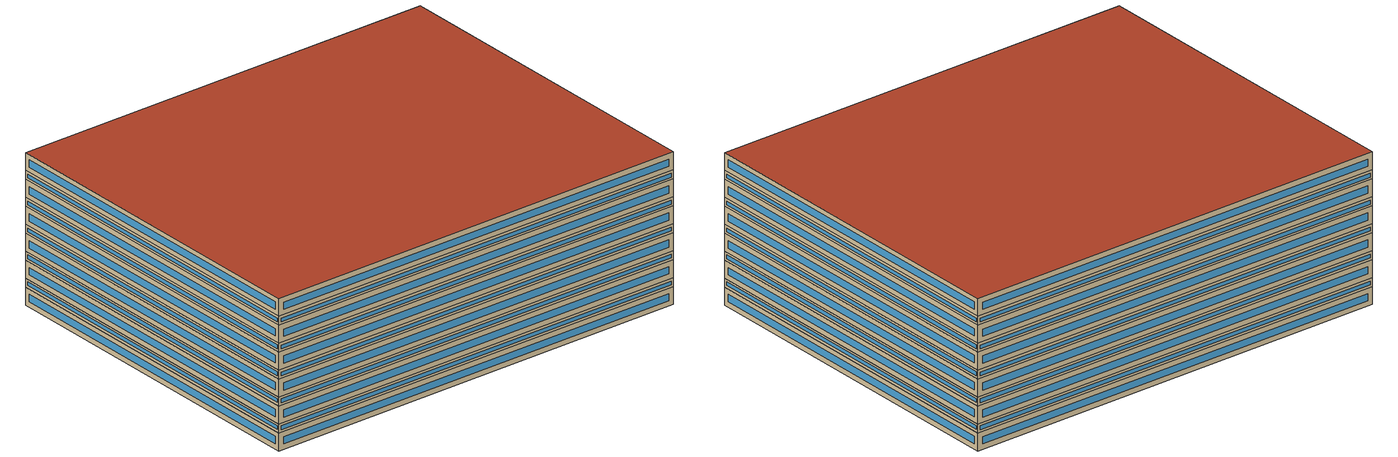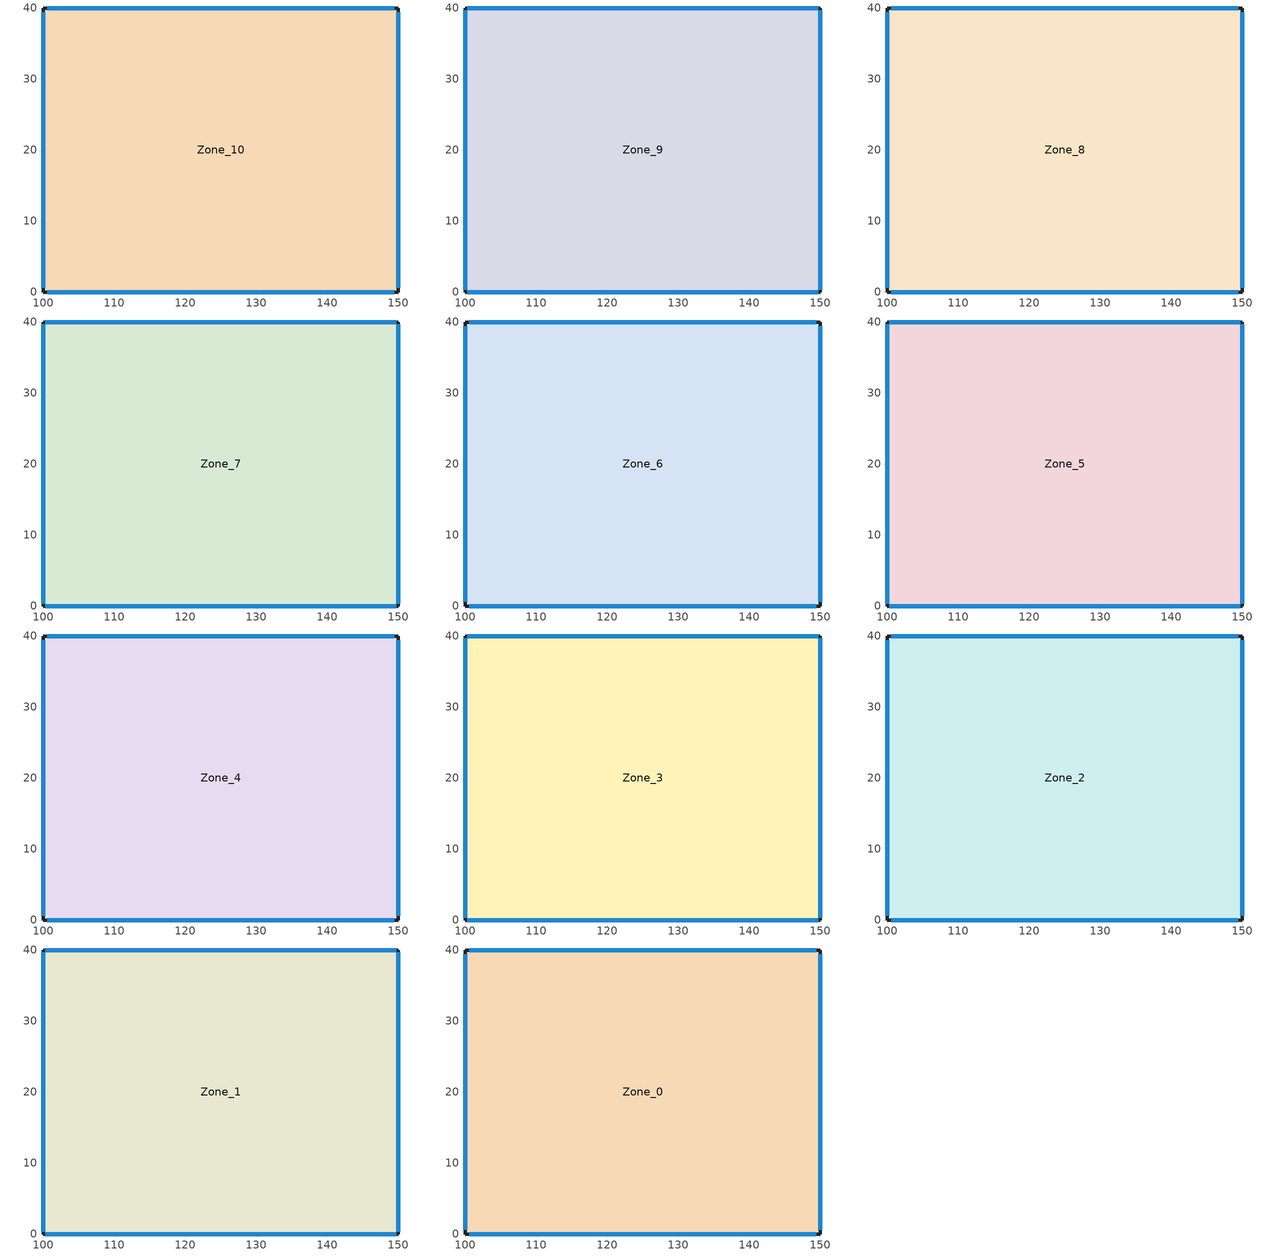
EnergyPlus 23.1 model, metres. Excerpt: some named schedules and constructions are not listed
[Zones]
Zone_10
 floor outside (90.1-2019 Nonresidential CZ 0 Exterior Floor (Mass)): 150,0 100,0 100,40 150,40 z0.5
 wall outside (90.1-2019 Nonresidential CZ 0 Exterior Wall (Mass)): 150,0 150,40 100,40 100,0 150,0 z0.5:2.5
 window (90.1-2019 Nonresidential CZ 0 Glazing (Operable)): 150,0.59 150,39.41 / 149.41,40 100.59,40 / 100,39.41 100,0.59 / 100.59,0 149.41,0 z1.09:1.91
Zone_9
 floor to Zone_10 (Interior Slab (Mass)_FLIPPED): 150,0 100,0 100,40 150,40 z2.5
 wall outside (90.1-2019 Nonresidential CZ 0 Exterior Wall (Mass)): 150,0 150,40 100,40 100,0 150,0 z2.5:3.5
 window (90.1-2019 Nonresidential CZ 0 Glazing (Operable)): 150,0.3 150,39.7 / 149.7,40 100.3,40 / 100,39.7 100,0.3 / 100.3,0 149.7,0 z2.8:3.2
Zone_8
 floor to Zone_9 (Interior Slab (Mass)_FLIPPED): 150,0 100,0 100,40 150,40 z3.5
 wall outside (90.1-2019 Nonresidential CZ 0 Exterior Wall (Mass)): 150,0 150,40 100,40 100,0 150,0 z3.5:5.5
 window (90.1-2019 Nonresidential CZ 0 Glazing (Operable)): 150,0.59 150,39.41 / 149.41,40 100.59,40 / 100,39.41 100,0.59 / 100.59,0 149.41,0 z4.09:4.91
Zone_7
 floor to Zone_8 (Interior Slab (Mass)_FLIPPED): 150,0 100,0 100,40 150,40 z5.5
 wall outside (90.1-2019 Nonresidential CZ 0 Exterior Wall (Mass)): 150,0 150,40 100,40 100,0 150,0 z5.5:6.5
 window (90.1-2019 Nonresidential CZ 0 Glazing (Operable)): 150,0.3 150,39.7 / 149.7,40 100.3,40 / 100,39.7 100,0.3 / 100.3,0 149.7,0 z5.8:6.2
Zone_6
 floor to Zone_7 (Interior Slab (Mass)_FLIPPED): 150,0 100,0 100,40 150,40 z6.5
 wall outside (90.1-2019 Nonresidential CZ 0 Exterior Wall (Mass)): 150,0 150,40 100,40 100,0 150,0 z6.5:8.5
 window (90.1-2019 Nonresidential CZ 0 Glazing (Operable)): 150,0.59 150,39.41 / 149.41,40 100.59,40 / 100,39.41 100,0.59 / 100.59,0 149.41,0 z7.09:7.91
Zone_5
 floor to Zone_6 (Interior Slab (Mass)_FLIPPED): 150,0 100,0 100,40 150,40 z8.5
 wall outside (90.1-2019 Nonresidential CZ 0 Exterior Wall (Mass)): 150,0 150,40 100,40 100,0 150,0 z8.5:9.5
 window (90.1-2019 Nonresidential CZ 0 Glazing (Operable)): 150,0.3 150,39.7 / 149.7,40 100.3,40 / 100,39.7 100,0.3 / 100.3,0 149.7,0 z8.8:9.2
Zone_4
 floor to Zone_5 (Interior Slab (Mass)_FLIPPED): 150,0 100,0 100,40 150,40 z9.5
 wall outside (90.1-2019 Nonresidential CZ 0 Exterior Wall (Mass)): 150,0 150,40 100,40 100,0 150,0 z9.5:11.5
 window (90.1-2019 Nonresidential CZ 0 Glazing (Operable)): 150,0.59 150,39.41 / 149.41,40 100.59,40 / 100,39.41 100,0.59 / 100.59,0 149.41,0 z10.09:10.91
Zone_3
 floor to Zone_4 (Interior Slab (Mass)_FLIPPED): 150,0 100,0 100,40 150,40 z11.5
 wall outside (90.1-2019 Nonresidential CZ 0 Exterior Wall (Mass)): 150,0 150,40 100,40 100,0 150,0 z11.5:12.5
 window (90.1-2019 Nonresidential CZ 0 Glazing (Operable)): 150,0.3 150,39.7 / 149.7,40 100.3,40 / 100,39.7 100,0.3 / 100.3,0 149.7,0 z11.8:12.2
Zone_2
 floor to Zone_3 (Interior Slab (Mass)_FLIPPED): 150,0 100,0 100,40 150,40 z12.5
 wall outside (90.1-2019 Nonresidential CZ 0 Exterior Wall (Mass)): 150,0 150,40 100,40 100,0 150,0 z12.5:14.5
 window (90.1-2019 Nonresidential CZ 0 Glazing (Operable)): 150,0.59 150,39.41 / 149.41,40 100.59,40 / 100,39.41 100,0.59 / 100.59,0 149.41,0 z13.09:13.91
Zone_1
 floor to Zone_2 (Interior Slab (Mass)_FLIPPED): 150,0 100,0 100,40 150,40 z14.5
 wall outside (90.1-2019 Nonresidential CZ 0 Exterior Wall (Mass)): 150,0 150,40 100,40 100,0 150,0 z14.5:15.5
 window (90.1-2019 Nonresidential CZ 0 Glazing (Operable)): 150,0.3 150,39.7 / 149.7,40 100.3,40 / 100,39.7 100,0.3 / 100.3,0 149.7,0 z14.8:15.2
Zone_0
 floor to Zone_1 (Interior Slab (Mass)_FLIPPED): 150,0 100,0 100,40 150,40 z15.5
 wall outside (90.1-2019 Nonresidential CZ 0 Exterior Wall (Mass)): 150,0 150,40 100,40 100,0 150,0 z15.5:17.5
 window (90.1-2019 Nonresidential CZ 0 Glazing (Operable)): 150,0.59 150,39.41 / 149.41,40 100.59,40 / 100,39.41 100,0.59 / 100.59,0 149.41,0 z16.09:16.91
 roof outside (90.1-2019 Nonresidential CZ 0 Exterior Roof (Mass)): 150,0 150,40 100,40 100,0 z17.5
[Schedule:Day:Hourly]
59482c30-193f-4170-9cd4-c04cce58f25a: Fraction, 1, 0, 0, 0, 0, 0, 0, 0, 0, 0, 0, 1, 0, 0, 0, 0, 0, 0, 1, 1, 1, 1, 1, 1
dff8ce78-3911-4fba-817b-a22ae2c3f98f: Fraction, 1, 0, 1, 0, 1, 1, 1, 0, 1, 1, 0, 0, 0, 0, 0, 0, 0, 0, 0, 1, 0, 0, 1, 1
f5549e9f-609d-44f8-a2a9-94b6d35d4bca: Fraction, 1, 1, 1, 1, 1, 1, 1, 1, 1, 1, 0, 0, 0, 0, 0, 0, 0, 0, 0, 0, 1, 1, 1, 1
4c31b20d-aebd-454c-a06c-ca2151f39a32: Fraction, 1, 1, 1, 1, 1, 1, 1, 1, 1, 1, 0, 1, 1, 0, 0, 0, 0, 0, 0, 1, 1, 1, 1, 1
d2448db6-488a-4a78-88ed-6c50265b5727: Fraction, 1, 1, 1, 0, 0, 1, 1, 1, 1, 0, 0, 0, 0, 1, 1, 1, 1, 1, 1, 1, 1, 1, 0, 1
fddbf843-3269-4088-a56a-ea9a8b57fce7: Fraction, 1, 0, 0, 0, 0, 1, 0, 0, 1, 1, 1, 1, 0, 0, 0, 0, 0, 0, 0, 1, 1, 1, 1, 1
a091f151-3cc8-4179-bd07-ea14b89d2584: Fraction, 1, 0, 1, 1, 0, 1, 0, 1, 1, 0, 0, 0, 0, 0, 0, 0, 0, 0, 0, 0, 1, 1, 1, 1
a37b6e2a-0b01-4be9-abde-c9a7e50fff57: Fraction, 1, 1, 1, 1, 1, 1, 1, 0, 1, 0, 1, 1, 0, 0, 0, 1, 1, 0, 1, 1, 1, 1, 1, 1
64af5c70-5bf6-4414-868a-aae0d8de75f1: Fraction, 1, 1, 1, 0, 0, 0, 0, 1, 1, 1, 1, 0, 0, 0, 0, 0, 0, 1, 1, 1, 1, 1, 1, 1
d2753aed-8bd0-44d8-b8ba-95bffa349c98: Fraction, 1, 0, 1, 1, 1, 1, 1, 1, 1, 0, 0, 0, 0, 0, 0, 0, 0, 0, 0, 1, 0, 1, 1, 1
e2d6ea25-2069-40e1-ac35-d38591f07445: Fraction, 1, 1, 1, 1, 1, 1, 1, 1, 1, 1, 1, 0, 0, 0, 0, 0, 0, 1, 0, 0, 0, 0, 0, 1
ecf8494b-724b-47e2-93fa-eef81896fb22: Fraction, 1, 0, 0, 1, 0, 1, 1, 0, 1, 1, 1, 0, 0, 0, 1, 1, 0, 1, 1, 0, 0, 0, 0, 1
675fdf3b-1948-4db6-8461-dd9e7f851686: Fraction, 0, 0, 0, 0, 0, 0, 0, 0, 1, 1, 1, 0, 0, 0, 0, 0, 0, 0, 1, 1, 1, 1, 0, 0
bfd27253-1e88-4db9-a547-6b67a0326282: Fraction, 1, 0, 1, 1, 0, 0, 0, 0, 1, 1, 0, 0, 0, 1, 1, 1, 1, 0, 1, 0, 0, 1, 0, 0
b93c05da-d4b0-4c7a-b758-abe094ef43ff: Fraction, 0, 0, 0, 0, 1, 1, 1, 1, 1, 1, 1, 0, 0, 1, 0, 0, 0, 0, 0, 1, 1, 1, 1, 1
f001b130-6864-4a26-a186-3d0550707097: Fraction, 1, 1, 1, 1, 0, 0, 0, 0, 0, 1, 0, 0, 0, 1, 0, 0, 0, 1, 1, 1, 1, 1, 1, 1
260bea38-ade5-45ec-9420-220252a88d2f: Fraction, 1, 0, 0, 0, 0, 0, 0, 0, 1, 1, 1, 0, 0, 0, 0, 0, 1, 1, 1, 1, 1, 1, 1, 1
67cfce1b-67b5-408d-83be-aefd08ee203e: Fraction, 1, 1, 1, 1, 1, 1, 1, 1, 1, 1, 1, 0, 0, 1, 0, 0, 0, 0, 1, 1, 1, 1, 1, 1
616ad2bf-a039-41cd-b244-2cab9aa1ef49: Fraction, 1, 1, 1, 1, 1, 1, 1, 1, 1, 0, 1, 0, 0, 0, 0, 0, 0, 0, 1, 1, 1, 1, 1, 1
6fb2b325-2aa9-4cae-8f23-e3aefd9e032a: Fraction, 1, 1, 1, 1, 1, 1, 1, 1, 1, 1, 0, 0, 0, 1, 0, 0, 0, 0, 1, 1, 1, 1, 1, 1
f981b8bb-7628-4128-9e6d-447b9c2dce20: Fraction, 1, 1, 1, 1, 1, 1, 0, 0, 0, 1, 0, 1, 1, 1, 1, 1, 1, 1, 1, 0, 1, 1, 1, 1
7f40aeb7-40bd-43a4-87c5-829052f96f2a: Fraction, 0, 1, 1, 1, 0, 1, 1, 1, 1, 1, 0, 0, 1, 0, 0, 0, 0, 1, 1, 1, 1, 1, 1, 1
fc1c15fd-3dac-4f9e-ac78-36abc2bbc8bd: Fraction, 1, 1, 1, 1, 1, 1, 1, 1, 1, 0, 0, 0, 1, 1, 0, 0, 0, 0, 1, 1, 1, 1, 1, 1
2e93ee6d-e37c-44d7-8bca-475cb316ff39: Fraction, 1, 1, 1, 1, 1, 1, 1, 1, 1, 0, 0, 0, 1, 1, 0, 0, 0, 1, 1, 1, 1, 1, 1, 1
990738c9-1a13-4dbd-9950-d3bd443f5e2b: Fraction, 1, 1, 1, 1, 0, 1, 1, 1, 1, 1, 0, 0, 0, 0, 0, 0, 0, 0, 1, 1, 1, 1, 0, 1
8eabed46-931b-45d4-8ea9-f741d7afc4ee: Fraction, 1, 0, 0, 0, 0, 0, 0, 1, 1, 1, 0, 0, 0, 1, 1, 1, 1, 1, 0, 0, 0, 0, 0, 0
0f4a1411-a0a9-40aa-88fc-0aff350cfef5: Fraction, 0, 0, 0, 0, 0, 0, 1, 1, 1, 1, 0, 0, 0, 1, 0, 0, 0, 0, 1, 1, 1, 1, 1, 1
7254c260-7541-4c19-9257-f388feefce90: Fraction, 1, 0, 0, 0, 0, 0, 0, 0, 1, 1, 1, 1, 1, 1, 0, 0, 1, 1, 1, 1, 1, 1, 1, 1
975aa7ff-02eb-483d-be76-ad0f34c29852: Fraction, 0, 1, 0, 0, 0, 0, 0, 0, 1, 1, 0, 0, 0, 0, 0, 0, 0, 0, 0, 0, 0, 0, 0, 0
97f5443f-9b6a-4775-b046-c8568bd01e0e: Fraction, 0, 0, 0, 0, 0, 0, 0, 0, 0, 0, 1, 1, 0, 1, 1, 1, 1, 1, 1, 1, 1, 1, 1, 0
a2dfd73e-951b-468a-ac48-e4751dea54f7: Fraction, 0, 0, 0, 0, 0, 0, 0, 0, 1, 1, 1, 1, 1, 1, 0, 0, 1, 1, 1, 1, 0, 1, 1, 0
c8cd9b5a-f22e-4921-ae7e-5881e1d37cd3: Fraction, 0, 0, 0, 0, 0, 0, 0, 0, 1, 1, 1, 1, 1, 1, 0, 0, 1, 1, 1, 1, 1, 1, 1, 1
00fdeef9-6faa-4273-8460-125f11a61146: Fraction, 1, 0, 1, 0, 0, 0, 0, 0, 1, 1, 1, 0, 0, 0, 1, 1, 1, 1, 1, 1, 1, 1, 1, 1
1a595c09-6183-4eb8-a685-57b04c73c9bf: Fraction, 1, 0, 0, 0, 0, 0, 0, 0, 0, 1, 1, 0, 0, 0, 0, 0, 0, 1, 1, 1, 1, 1, 1, 1
288ad74d-457c-4b72-9a9f-1c8f54eba1e6: Fraction, 1, 1, 1, 0, 0, 0, 0, 0, 1, 1, 1, 0, 0, 0, 0, 0, 0, 0, 0, 1, 1, 1, 1, 1
e2d2d475-c66f-411f-936a-7c8e9b585f2b: Fraction, 1, 1, 1, 0, 0, 0, 0, 0, 1, 1, 0, 0, 0, 1, 0, 0, 0, 1, 0, 0, 0, 0, 0, 0
cb7e893d-69a6-4bff-9fac-7a9847c9e681: Fraction, 0, 1, 0, 0, 0, 0, 0, 0, 1, 1, 1, 1, 0, 1, 0, 1, 1, 1, 1, 1, 1, 1, 1, 1
ee3fedfa-7a07-4b64-ba15-c7b13fa5883b: Fraction, 1, 1, 1, 1, 1, 1, 1, 1, 1, 1, 1, 1, 1, 0, 0, 0, 1, 1, 1, 1, 1, 1, 1, 1
5469c3c0-8e1c-48d1-910a-f3cba5436e64: Fraction, 1, 1, 1, 1, 0, 1, 1, 1, 1, 1, 1, 0, 0, 0, 0, 0, 0, 1, 1, 1, 1, 1, 1, 1
a8e89225-d9eb-4a0a-a856-771d4e6f2f2c: Fraction, 1, 1, 1, 1, 0, 1, 1, 1, 1, 0, 0, 1, 1, 0, 0, 0, 0, 0, 0, 0, 0, 0, 0, 0
06ad9c30-ef6e-47a1-a0b0-9599dd31f448: Fraction, 0, 0, 0, 0, 0, 0, 0, 0, 0, 1, 1, 0, 1, 0, 0, 0, 0, 0, 0, 1, 1, 1, 1, 0
d80e90af-589b-43bb-b88a-c8fc7f86555a: Fraction, 0, 0, 0, 0, 0, 0, 0, 0, 1, 1, 1, 1, 1, 1, 0, 0, 0, 1, 1, 1, 1, 1, 1, 1
e2495a7b-3557-4f34-a79a-8bb84a395f04: Fraction, 1, 1, 0, 1, 1, 1, 1, 0, 1, 1, 1, 1, 1, 0, 0, 0, 0, 1, 1, 1, 1, 1, 0, 1
a6f10251-181e-4d9f-8642-d4905c0fa19c: Fraction, 1, 1, 0, 0, 0, 0, 0, 0, 1, 1, 1, 0, 0, 0, 0, 0, 0, 0, 1, 1, 1, 1, 1, 1
83df80be-4a06-49b6-abc3-09a4a07ff74b: Fraction, 1, 1, 0, 0, 0, 0, 0, 0, 1, 1, 0, 0, 0, 0, 0, 0, 0, 0, 0, 1, 1, 1, 1, 1
3a408d6b-6706-4f19-9da4-175efdc346c1: Fraction, 1, 1, 0, 0, 0, 0, 0, 0, 1, 0, 0, 0, 0, 0, 0, 0, 0, 0, 1, 1, 1, 1, 1, 1
76ea2deb-3a98-498d-b5d3-83188b9adfd5: Fraction, 1, 1, 0, 0, 0, 0, 0, 0, 1, 1, 0, 0, 0, 0, 0, 0, 0, 0, 1, 1, 1, 1, 1, 1
51b88822-a988-4789-91b6-81b324833c6f: Fraction, 1, 1, 0, 0, 0, 0, 0, 0, 1, 0, 1, 0, 0, 0, 0, 0, 0, 0, 1, 1, 1, 1, 1, 1
24ed91e4-add4-4406-9937-6e0c70eb6394: Fraction, 1, 1, 1, 1, 1, 1, 1, 1, 1, 1, 1, 0, 0, 0, 0, 0, 0, 0, 1, 1, 1, 1, 1, 1
49316db7-593b-4673-a474-59197a7b1b01: Fraction, 1, 1, 1, 1, 1, 1, 1, 1, 1, 0, 0, 0, 0, 0, 0, 0, 0, 1, 1, 1, 1, 1, 1, 1
5ff06012-698c-4b8d-92ce-bd57898b1fdf: Fraction, 1, 0, 0, 0, 0, 0, 0, 0, 0, 0, 0, 0, 1, 1, 1, 0, 0, 1, 1, 1, 1, 1, 1, 1
6d4f6ddf-91d3-466e-917f-9082039be961: Fraction, 1, 0, 1, 0, 0, 0, 0, 0, 0, 1, 1, 1, 0, 0, 0, 0, 0, 1, 1, 1, 1, 1, 1, 0
88ce0cd5-ef56-4b29-860a-b077dc0acaac: Fraction, 1, 1, 1, 0, 0, 0, 1, 0, 1, 1, 1, 0, 1, 1, 1, 1, 1, 1, 1, 1, 1, 1, 1, 1
19ab8196-e835-4e14-8224-0e0e2faa170b: Fraction, 0, 0, 0, 0, 0, 0, 0, 0, 1, 1, 1, 0, 0, 1, 1, 1, 1, 1, 1, 1, 1, 1, 1, 1
51bea33f-3ec7-47fd-b0b6-314792ea5e7d: Fraction, 1, 1, 1, 1, 1, 1, 0, 0, 1, 1, 1, 1, 0, 0, 0, 1, 1, 1, 1, 1, 1, 1, 1, 1
4a491d06-1568-4bd6-ad5c-b0ddd39c625f: Fraction, 1, 1, 0, 0, 0, 0, 0, 0, 1, 1, 1, 1, 0, 0, 0, 0, 1, 1, 1, 1, 1, 1, 1, 1
09d4aaac-a222-403c-96c6-562b6c143c8e: Fraction, 1, 1, 1, 0, 0, 0, 1, 1, 1, 1, 1, 0, 0, 0, 0, 0, 0, 0, 1, 1, 1, 1, 1, 1
08b02658-76b2-4b86-bd93-ddacbb11fa89: Fraction, 1, 1, 1, 0, 0, 0, 1, 1, 1, 1, 0, 0, 0, 0, 0, 0, 0, 0, 0, 1, 1, 1, 1, 1
8e26ca55-ed77-4f99-8675-7e725032b6c5: Fraction, 1, 1, 1, 1, 1, 0, 0, 1, 1, 1, 1, 1, 1, 1, 1, 1, 1, 1, 1, 1, 1, 1, 1, 1
56324009-1315-4375-bfbb-6722f60f8826: Fraction, 1, 1, 1, 1, 1, 1, 1, 1, 1, 1, 1, 1, 0, 1, 0, 0, 0, 0, 1, 1, 1, 1, 1, 1
3ea86236-a702-47e3-8e0d-a12033049186: Fraction, 1, 1, 1, 1, 1, 0, 0, 0, 1, 1, 1, 0, 0, 0, 0, 0, 1, 1, 1, 1, 1, 1, 1, 1
59f253c3-886c-497e-8655-a8acbb058e50: Fraction, 1, 1, 1, 1, 1, 1, 1, 1, 1, 0, 1, 0, 0, 0, 1, 0, 1, 1, 1, 1, 1, 1, 1, 1
bfbba250-1cfe-49cc-baa1-2a7f3d2062b8: Fraction, 1, 1, 1, 1, 0, 1, 0, 1, 1, 1, 0, 0, 0, 1, 0, 0, 0, 1, 1, 1, 0, 0, 0, 0
64e8c2a3-39b4-4f80-b981-4350c4fa29a9: Fraction, 0, 0, 1, 1, 0, 0, 0, 0, 1, 1, 1, 1, 1, 1, 1, 1, 1, 1, 1, 1, 1, 1, 1, 1
bde229f1-f247-4455-9d0f-cf9f7d2f75bd: Fraction, 1, 1, 1, 1, 1, 0, 1, 0, 1, 1, 1, 0, 0, 0, 0, 0, 1, 1, 1, 0, 0, 0, 0, 0
3ead279e-94c7-4aca-9ef9-97f1ea18fa04: Fraction, 0, 0, 0, 1, 1, 0, 0, 0, 1, 1, 1, 1, 1, 1, 1, 1, 1, 1, 1, 1, 1, 1, 1, 1
61543029-a467-43b4-84b0-0e6fa0097de7: Fraction, 1, 1, 1, 1, 0, 1, 0, 0, 0, 1, 1, 1, 0, 1, 1, 1, 1, 1, 1, 1, 1, 1, 1, 1
967d349e-d181-4d60-a15c-066234133871: Fraction, 1, 1, 1, 0, 1, 1, 1, 1, 1, 1, 1, 0, 0, 1, 0, 0, 1, 0, 1, 1, 1, 1, 1, 1
f8ea0cde-5d29-42fe-99d1-4bdac3931485: Fraction, 1, 1, 1, 1, 1, 1, 1, 1, 1, 1, 1, 0, 0, 1, 1, 1, 1, 1, 1, 1, 1, 1, 1, 0
9d8af321-a780-4590-8d0e-a462cbd2782f: Fraction, 0, 1, 0, 0, 0, 0, 0, 0, 1, 1, 1, 0, 0, 0, 0, 0, 1, 1, 1, 1, 1, 1, 1, 1
b331773e-9563-404a-8105-c508cc4a80a7: Fraction, 1, 0, 0, 0, 0, 0, 0, 0, 1, 1, 0, 1, 1, 1, 0, 1, 1, 1, 1, 1, 0, 0, 0, 0
105e578c-39fa-415f-b716-2e00edc91201: Fraction, 0, 0, 0, 1, 0, 1, 1, 1, 1, 1, 1, 1, 0, 0, 0, 0, 1, 0, 1, 1, 1, 1, 1, 1
4e189082-ce70-4316-bac2-4349eb797ff1: Fraction, 1, 1, 1, 1, 1, 1, 0, 0, 1, 1, 1, 0, 0, 1, 1, 1, 1, 1, 1, 1, 1, 1, 1, 1
7cb3a097-342b-4ee2-8d1c-7d726f142fce: Fraction, 1, 0, 0, 0, 0, 0, 1, 0, 0, 0, 0, 1, 1, 1, 1, 1, 1, 1, 1, 1, 1, 1, 1, 1
c78975c9-af95-438a-b1b9-3ec9c43d1728: Fraction, 1, 1, 1, 0, 1, 0, 0, 1, 1, 1, 1, 0, 1, 0, 0, 0, 0, 0, 0, 1, 1, 1, 1, 1
19656c4a-73a8-42ce-bc73-1936e13a9b17: Fraction, 1, 1, 1, 0, 0, 0, 1, 1, 1, 1, 1, 1, 0, 0, 0, 0, 1, 1, 1, 1, 1, 1, 1, 1
a5eed6eb-7845-4bce-a64f-499fe1fc977d: Fraction, 1, 0, 0, 0, 0, 1, 0, 0, 1, 1, 1, 0, 0, 0, 0, 0, 0, 0, 0, 1, 1, 1, 1, 1
9329e68a-2e65-4d1e-9fd8-4b7cfb59a1c5: Fraction, 1, 1, 0, 0, 0, 1, 1, 0, 1, 1, 0, 0, 0, 0, 0, 0, 0, 0, 0, 0, 1, 1, 1, 1
9945b6db-7c43-4eef-b257-461fecd890eb: Fraction, 1, 1, 1, 1, 1, 1, 1, 0, 1, 1, 0, 0, 0, 0, 0, 0, 1, 0, 0, 0, 0, 0, 1, 1
e0b4ecd6-dd4a-461d-a41e-b6066fcd006b: Fraction, 1, 1, 1, 1, 1, 1, 1, 1, 1, 0, 1, 0, 0, 0, 1, 1, 1, 1, 1, 1, 1, 1, 0, 0
8c8cd6b4-05ff-423a-a179-7f283f102131: Fraction, 0, 0, 0, 0, 0, 0, 0, 0, 0, 1, 0, 1, 1, 0, 1, 1, 1, 1, 1, 0, 1, 1, 1, 0
3e52ead4-57af-4b8b-a33e-194f56119c82: Fraction, 0, 0, 0, 0, 0, 0, 0, 0, 1, 1, 1, 0, 0, 0, 1, 1, 0, 0, 1, 1, 1, 1, 1, 0
994c9187-010f-49c9-a565-14e2f839baa9: Fraction, 1, 1, 1, 1, 1, 1, 1, 1, 1, 1, 0, 1, 0, 0, 0, 1, 1, 1, 1, 1, 1, 1, 1, 1
c5aeec02-a43e-4bac-ba74-ecad6c466308: Fraction, 1, 0, 0, 0, 0, 0, 0, 0, 0, 1, 0, 0, 0, 0, 0, 1, 1, 1, 1, 0, 1, 0, 0, 0
08cdff39-bd2a-43c5-aa59-b8ef5b7663d0: Fraction, 1, 1, 1, 1, 0, 0, 0, 0, 0, 0, 0, 1, 1, 1, 1, 1, 1, 1, 0, 1, 1, 1, 1, 1
f6db0dd1-6b82-4d6d-9330-5ccdcdecd233: Fraction, 1, 0, 1, 1, 0, 1, 1, 0, 1, 1, 0, 0, 0, 1, 1, 0, 1, 1, 1, 1, 1, 1, 1, 1
4ec0039d-1b7a-4eb6-8737-df491c041be9: Fraction, 1, 1, 1, 1, 0, 0, 0, 0, 1, 1, 0, 0, 1, 1, 1, 1, 1, 1, 1, 1, 1, 1, 1, 1
379cec46-7375-4787-a3ea-59b6d851809c: Fraction, 1, 1, 1, 1, 1, 0, 1, 1, 1, 0, 1, 0, 0, 0, 0, 0, 1, 1, 1, 1, 1, 1, 1, 0
fd88582d-4a79-496f-842d-53a4951aaa6e: Fraction, 0, 0, 0, 0, 0, 0, 0, 0, 1, 0, 0, 0, 0, 0, 0, 0, 1, 1, 1, 1, 1, 1, 1, 1
24ca39fd-c9a7-49e4-b664-244fa4524e71: Fraction, 1, 1, 1, 1, 1, 1, 1, 1, 1, 0, 0, 0, 0, 0, 0, 1, 1, 1, 1, 1, 1, 1, 1, 1
78da4b78-4c2f-4f66-a876-360ef1b501aa: Fraction, 1, 0, 1, 1, 0, 0, 0, 0, 1, 0, 0, 0, 0, 0, 0, 0, 0, 0, 1, 1, 1, 1, 1, 1
b8805d62-9d17-4009-af3e-fc602884618f: Fraction, 1, 1, 0, 0, 0, 0, 0, 0, 1, 1, 1, 1, 1, 0, 1, 0, 0, 1, 1, 1, 1, 1, 1, 1
6cf39b9c-fc03-4b23-b99c-0532eb88eb77: Fraction, 1, 1, 0, 0, 0, 0, 0, 0, 0, 0, 1, 1, 1, 1, 1, 1, 1, 1, 1, 1, 0, 1, 1, 1
7579637a-08e5-423b-8ea7-baa055306e46: Fraction, 0, 0, 0, 0, 0, 1, 1, 1, 1, 1, 1, 0, 0, 0, 0, 0, 0, 1, 1, 1, 1, 1, 1, 1
946d18d2-8286-4fa9-85be-0205dd396625: Fraction, 1, 0, 0, 0, 0, 0, 0, 1, 1, 1, 1, 1, 1, 1, 1, 1, 0, 0, 0, 0, 0, 0, 0, 0
df630b5f-5f00-4fbf-bfa5-132ac7efb88c: Fraction, 1, 0, 1, 1, 0, 1, 1, 1, 1, 1, 1, 1, 0, 1, 1, 1, 1, 1, 1, 1, 1, 1, 1, 1
64ad1f8c-05bd-487c-b22d-56ffead7ba04: Fraction, 1, 0, 0, 0, 0, 0, 0, 0, 0, 0, 1, 1, 1, 1, 1, 0, 0, 1, 1, 1, 1, 1, 1, 1
b61adb68-b918-4747-b5d9-bdfe9abeb912: Fraction, 0, 0, 0, 1, 0, 0, 0, 0, 1, 1, 0, 0, 0, 0, 0, 0, 0, 0, 1, 1, 1, 1, 1, 1
8e375b2b-a891-4bdd-8b80-f3da677526f3: Fraction, 1, 0, 1, 1, 1, 1, 1, 1, 1, 1, 0, 1, 1, 1, 0, 0, 0, 0, 0, 1, 1, 1, 1, 0
c23cba38-598c-4169-b744-e83a8cdb6729: Fraction, 0, 0, 0, 0, 0, 1, 0, 0, 0, 1, 1, 1, 1, 0, 0, 1, 1, 1, 1, 1, 1, 1, 1, 0
d3552a68-e5e8-4bd8-a2a7-ada559d29e74: Fraction, 0, 0, 0, 0, 0, 0, 1, 1, 1, 1, 1, 0, 0, 0, 0, 0, 0, 1, 1, 1, 1, 1, 1, 1
3543f37b-078f-459d-8035-ebed69901573: Fraction, 1, 0, 0, 0, 0, 0, 0, 1, 1, 1, 1, 0, 0, 0, 0, 1, 1, 1, 1, 1, 1, 1, 1, 1
413e2c8c-dfcb-4d5b-8417-67235d4ff455: Fraction, 1, 1, 0, 0, 0, 0, 0, 1, 1, 1, 0, 0, 0, 0, 1, 1, 1, 1, 1, 1, 1, 1, 1, 1
348c67b5-45d8-454e-a031-27df1e91040f: Fraction, 0, 0, 0, 0, 0, 0, 0, 1, 1, 0, 0, 0, 1, 1, 1, 1, 1, 1, 1, 1, 1, 1, 1, 1
7ef56c1d-9063-41ca-89f9-c9e5686adbaa: Fraction, 0, 0, 0, 0, 0, 0, 0, 0, 1, 0, 0, 1, 1, 1, 0, 0, 1, 1, 1, 1, 1, 1, 1, 1
6f386ad1-5483-4561-926f-fee2ae327a0c: Fraction, 1, 1, 1, 0, 0, 0, 1, 1, 1, 0, 0, 0, 0, 0, 0, 0, 0, 0, 1, 1, 1, 1, 1, 1
1ff4f55e-eb00-4cd6-aeb0-2d0123ac9bb8: Fraction, 1, 1, 1, 1, 1, 1, 1, 0, 0, 0, 0, 1, 1, 1, 1, 1, 1, 1, 1, 1, 1, 1, 1, 0
88ab5710-4397-4999-aae0-e881b17e4276: Fraction, 0, 0, 0, 0, 0, 0, 0, 0, 1, 1, 1, 0, 0, 0, 0, 1, 1, 1, 0, 0, 0, 0, 0, 0
4d286701-b92c-455e-b894-5453b1821da1: Fraction, 0, 0, 0, 0, 0, 0, 0, 0, 0, 0, 0, 0, 0, 0, 0, 1, 1, 1, 1, 0, 0, 0, 1, 0
3ac1dbba-62e1-4b42-843b-0831d408b5fa: Fraction, 0, 0, 0, 0, 0, 0, 0, 0, 1, 1, 0, 0, 1, 0, 1, 1, 1, 1, 1, 1, 1, 1, 1, 0
215fbbbf-0d91-4de5-9062-f723caeb6d96: Fraction, 0, 0, 0, 0, 0, 0, 0, 1, 1, 1, 0, 1, 1, 1, 1, 1, 1, 1, 1, 0, 0, 0, 0, 0
32cde240-e5fa-4eca-93c0-b3b2998749a0: Fraction, 0, 0, 0, 0, 0, 1, 1, 1, 1, 1, 0, 0, 0, 0, 0, 0, 0, 1, 1, 1, 1, 1, 1, 1
6f28c7cb-3fd8-4e08-998a-bdea174bcc86: Fraction, 0, 0, 0, 0, 0, 0, 0, 0, 0, 0, 1, 1, 1, 1, 1, 1, 0, 1, 1, 1, 1, 1, 1, 1
f3d3fc48-a54b-4110-8d26-9df699d76dc6: Fraction, 0, 0, 0, 0, 0, 0, 0, 0, 0, 0, 0, 0, 1, 1, 1, 1, 1, 1, 1, 1, 1, 0, 0, 0
6e4e8352-0c73-4fca-8a74-9517e038c92e: Fraction, 0, 0, 0, 0, 0, 0, 0, 1, 1, 1, 0, 0, 0, 0, 0, 0, 0, 1, 1, 1, 1, 0, 0, 0
99579549-4a20-4b31-81c6-d9f0dc9459b8: Fraction, 0, 0, 0, 0, 0, 0, 0, 0, 1, 1, 0, 0, 0, 0, 1, 0, 0, 0, 0, 0, 0, 0, 0, 0
37744ef3-2540-4f8f-82d6-f57c2db8f54f: Fraction, 0, 0, 0, 0, 0, 0, 0, 0, 0, 1, 1, 1, 1, 0, 1, 1, 1, 1, 1, 1, 1, 1, 1, 1
315e8d59-c7a6-4108-a425-9f52c9d7d485: Fraction, 0, 0, 0, 0, 0, 0, 0, 0, 1, 0, 0, 0, 0, 0, 0, 0, 0, 1, 0, 0, 0, 0, 0, 0
1adca1df-f87a-410c-acf9-034743cee1dd: Fraction, 0, 0, 0, 0, 0, 0, 0, 0, 1, 1, 0, 0, 0, 0, 0, 0, 1, 1, 1, 1, 1, 1, 0, 0
a7328972-b9bf-471a-a11c-f1c995075a82: Fraction, 0, 0, 0, 0, 0, 0, 0, 1, 1, 1, 0, 0, 0, 1, 1, 1, 1, 0, 0, 0, 0, 0, 0, 0
9cfb7f4e-4dc2-47ca-a554-8c610cbaf224: Fraction, 0, 0, 0, 0, 0, 0, 0, 0, 1, 1, 0, 0, 0, 0, 0, 0, 0, 1, 1, 1, 1, 1, 1, 0
7a431888-ab05-4895-86a7-ffc0a3587de8: Fraction, 0, 0, 0, 0, 1, 0, 0, 1, 1, 1, 1, 0, 0, 0, 0, 0, 1, 1, 1, 1, 1, 1, 1, 1
4091606e-c31f-4823-bc00-43d65248395d: Fraction, 1, 1, 1, 1, 1, 0, 0, 0, 1, 1, 1, 1, 1, 0, 1, 1, 1, 1, 1, 1, 1, 1, 1, 1
b7e57ab2-a489-4fb2-8cde-1d494b646a68: Fraction, 0, 0, 0, 0, 0, 0, 0, 0, 1, 1, 0, 0, 0, 0, 1, 1, 1, 1, 1, 1, 1, 1, 1, 1
2216343d-3841-40f2-a49f-6097f0f677be: Fraction, 1, 1, 1, 1, 1, 1, 1, 0, 1, 1, 1, 1, 1, 0, 1, 1, 1, 1, 1, 1, 1, 1, 0, 0
e343d537-4d09-4cd6-b268-66b1de04febb: Fraction, 0, 0, 0, 0, 0, 0, 0, 0, 1, 1, 1, 0, 1, 1, 1, 1, 1, 1, 1, 1, 1, 0, 0, 0
3af410d3-c99c-4589-bc73-c9e9a6c0ab73: Fraction, 0, 0, 0, 0, 0, 0, 0, 0, 1, 1, 1, 1, 0, 0, 0, 1, 1, 1, 1, 1, 1, 1, 0, 0
a3b6db8e-9f9d-4135-82da-a6ac005a2d3a: Fraction, 0, 0, 0, 0, 0, 0, 0, 0, 0, 1, 1, 1, 0, 0, 1, 1, 1, 1, 1, 0, 0, 0, 0, 0
d63bd568-5a6c-4449-b586-2ac1449fe94d: Fraction, 0, 0, 0, 0, 0, 0, 0, 0, 1, 0, 1, 1, 0, 0, 0, 0, 0, 0, 0, 0, 0, 0, 0, 0
b1ce6598-c29e-4220-954f-77b5fde9ebf7: Fraction, 0, 0, 0, 0, 0, 0, 0, 0, 1, 1, 0, 1, 1, 1, 1, 1, 1, 1, 0, 0, 0, 0, 0, 0
2eeebe14-c9ee-4bc4-a164-070da2258496: Fraction, 0, 0, 0, 0, 0, 0, 0, 0, 0, 1, 1, 1, 1, 0, 1, 1, 1, 1, 0, 0, 0, 0, 0, 0
9161901d-0f7a-4078-8593-f09987c7db97: Fraction, 0, 0, 0, 0, 0, 0, 0, 0, 0, 1, 1, 1, 0, 1, 1, 1, 1, 1, 1, 1, 1, 1, 1, 0
f20dfdc0-ebca-4051-904d-1e82afc3a595: Fraction, 0, 0, 0, 0, 0, 0, 0, 0, 0, 1, 1, 1, 0, 0, 0, 0, 1, 0, 0, 0, 0, 0, 0, 0
11bf2a74-0d18-48e4-8699-6777100bd28d: Fraction, 0, 0, 0, 0, 0, 0, 0, 0, 1, 1, 0, 0, 1, 1, 1, 1, 0, 0, 0, 0, 0, 0, 0, 0
9ea961b2-ac5c-4bc3-9e1a-967c93119fe7: Fraction, 0, 0, 0, 0, 0, 0, 0, 0, 1, 1, 1, 1, 0, 0, 0, 0, 0, 0, 0, 0, 0, 0, 0, 0
5d2b21ac-12a4-41b7-ad59-ca25f72bc6d4: Fraction, 0, 0, 0, 0, 0, 0, 0, 0, 1, 1, 1, 1, 1, 1, 1, 0, 0, 0, 0, 0, 0, 0, 0, 0
90a8540f-f645-4c42-afb4-43ef4d00fa04: Fraction, 0, 0, 0, 0, 0, 0, 0, 0, 0, 0, 0, 0, 0, 0, 0, 1, 1, 1, 0, 0, 0, 0, 0, 0
1b20a4ab-f55f-48fa-91a1-428f9ab924bf: Fraction, 0, 0, 0, 0, 0, 0, 0, 0, 1, 0, 0, 0, 0, 0, 0, 0, 0, 0, 0, 0, 0, 0, 0, 0
bd81117e-db5f-4612-9e33-ac1c85f2e500: Fraction, 0, 0, 0, 0, 0, 0, 0, 0, 0, 1, 1, 1, 1, 1, 1, 1, 0, 0, 1, 1, 1, 1, 0, 0
b33bd7bf-34ac-49fa-a721-d53ede74d103: Fraction, 0, 0, 0, 0, 0, 0, 0, 1, 1, 1, 0, 0, 0, 0, 0, 0, 0, 1, 1, 1, 1, 1, 1, 1
36e1c470-c337-4b16-b0d2-bbd79bc27b91: Fraction, 1, 0, 0, 0, 0, 0, 0, 0, 1, 1, 0, 1, 0, 0, 0, 1, 1, 1, 1, 1, 1, 1, 1, 0
1e1ed1b8-60ca-4858-92fd-03c2e15c98fc: Fraction, 0, 0, 0, 0, 0, 0, 0, 0, 1, 1, 1, 0, 0, 0, 1, 1, 1, 0, 0, 0, 0, 0, 0, 0
efc2627a-638b-44db-a32b-ba7aabb29f3e: Fraction, 0, 0, 0, 0, 0, 0, 0, 0, 1, 1, 0, 0, 0, 0, 0, 0, 0, 0, 1, 1, 1, 1, 0, 0
b9acaa56-f80d-405e-ac9f-cb2e204cb968: Fraction, 0, 0, 0, 0, 0, 0, 0, 0, 1, 1, 0, 1, 1, 1, 0, 0, 0, 0, 0, 0, 0, 0, 0, 0
3297a3ee-9c46-4016-8248-e6be1df6c419: Fraction, 0, 0, 0, 0, 0, 0, 0, 0, 1, 1, 1, 0, 0, 1, 1, 1, 1, 1, 1, 1, 0, 0, 0, 0
ab1614ab-8b7d-4aa1-94da-80e3146759a0: Fraction, 0, 0, 0, 0, 0, 0, 0, 0, 1, 1, 0, 0, 0, 0, 1, 1, 0, 1, 1, 1, 1, 0, 0, 0
515cca9f-4e25-4a83-8ddb-3425e52cfe38: Fraction, 0, 0, 0, 0, 0, 0, 0, 0, 0, 1, 0, 0, 0, 0, 0, 0, 0, 1, 1, 1, 1, 1, 0, 0
09789c35-cfb8-4bbf-a665-055d4ddc3414: Fraction, 0, 0, 0, 0, 0, 0, 0, 0, 1, 1, 0, 0, 0, 1, 0, 0, 1, 1, 0, 0, 0, 0, 0, 0
70b5d770-b65c-47d5-880c-bd9f8c16a181: Fraction, 0, 0, 0, 0, 0, 0, 0, 0, 0, 1, 1, 1, 1, 0, 1, 1, 1, 1, 1, 1, 1, 0, 0, 0
cad569ce-6c94-44cb-8b06-e0dfcd3f8ebc: Fraction, 0, 0, 0, 0, 0, 0, 0, 0, 1, 1, 1, 0, 0, 0, 0, 1, 1, 1, 1, 1, 1, 1, 1, 1
e02675c0-2145-4f2d-b866-b4437324e750: Fraction, 1, 0, 0, 0, 0, 0, 0, 1, 1, 1, 0, 0, 0, 0, 1, 1, 1, 1, 1, 1, 0, 0, 0, 1
abe05051-f22d-4b8d-bc26-82020d40070c: Fraction, 1, 1, 1, 1, 1, 1, 1, 1, 1, 1, 1, 0, 0, 1, 1, 0, 1, 1, 1, 1, 1, 1, 1, 1
cb54f970-1888-41eb-9152-91167afa7c9f: Fraction, 1, 1, 1, 1, 1, 1, 1, 1, 1, 1, 1, 0, 0, 0, 0, 1, 1, 1, 1, 1, 1, 1, 1, 1
54c90973-5cc0-41e0-a3f7-258a48d5af04: Fraction, 1, 1, 1, 1, 1, 1, 1, 1, 1, 1, 1, 0, 1, 1, 1, 1, 1, 1, 1, 1, 1, 1, 1, 1
6780341f-c2db-469e-bb10-98202515659c: Fraction, 1, 1, 1, 1, 0, 1, 1, 1, 1, 1, 1, 0, 0, 0, 1, 1, 1, 1, 1, 1, 1, 1, 1, 1
bec4e297-1fd8-41f1-bc3c-21d9c0d6a49e: Fraction, 1, 1, 1, 1, 0, 1, 1, 1, 1, 1, 1, 0, 0, 0, 1, 0, 0, 0, 1, 1, 0, 0, 0, 0
22b1dbbe-48a8-486d-a650-da732dd629e4: Fraction, 0, 0, 0, 0, 0, 0, 0, 0, 0, 0, 0, 0, 0, 0, 0, 0, 0, 0, 0, 0, 0, 0, 0, 0
5a30dced-8725-4129-b743-637dbfeefdcf: Fraction, 0, 0, 0, 1, 0, 0, 0, 0, 1, 0, 0, 0, 0, 0, 0, 0, 0, 0, 0, 0, 0, 0, 0, 0
8baa16bb-a770-4d34-814c-a8187f6184e9: Fraction, 0, 0, 0, 0, 0, 0, 0, 0, 0, 1, 1, 1, 0, 0, 1, 1, 0, 0, 0, 0, 0, 0, 0, 0
195f32c6-d95c-4cea-ad76-a6efbabf8828: Fraction, 0, 0, 0, 0, 0, 0, 0, 0, 0, 1, 1, 0, 0, 1, 0, 1, 0, 0, 1, 0, 1, 1, 0, 1
5535dfd7-1840-4866-b553-4c7d2a079241: Fraction, 1, 0, 0, 0, 0, 0, 0, 0, 0, 0, 0, 0, 0, 1, 1, 1, 1, 1, 1, 1, 0, 0, 0, 0
7ac7f299-17b0-4f22-873a-43e742d2bf2f: Fraction, 0, 0, 0, 0, 0, 0, 0, 0, 0, 0, 0, 0, 1, 1, 1, 1, 1, 1, 1, 0, 0, 0, 0, 0
bcfb64e9-810d-47e1-8773-46ee2ec71daf: Fraction, 0, 0, 0, 0, 0, 0, 0, 0, 0, 0, 0, 0, 0, 0, 1, 0, 0, 0, 1, 0, 0, 0, 0, 0
e0ab2e9f-16b6-4b2d-a3f6-866f0204b712: Fraction, 0, 0, 0, 0, 0, 0, 0, 0, 0, 1, 1, 1, 1, 1, 1, 1, 1, 1, 1, 1, 0, 0, 0, 0
ece5d0b2-caa5-42af-8b0c-2044de4c1a93: Fraction, 0, 0, 0, 0, 0, 0, 0, 0, 1, 1, 1, 1, 0, 0, 0, 0, 1, 1, 1, 1, 1, 1, 0, 1
681e4c00-ee07-4746-bba2-828fb4a86f7a: Fraction, 0, 0, 0, 0, 0, 0, 0, 0, 0, 0, 1, 0, 0, 0, 0, 1, 1, 1, 1, 1, 0, 0, 0, 1
19106470-ebe0-4fd6-aba5-e244b25a6a50: Fraction, 0, 0, 0, 0, 0, 0, 0, 0, 0, 1, 1, 1, 1, 0, 0, 0, 0, 0, 0, 0, 0, 0, 0, 0
061ec2b3-2852-460e-8bc0-9fd7884f8d77: Fraction, 0, 0, 0, 0, 0, 0, 0, 0, 0, 0, 1, 1, 1, 1, 1, 1, 1, 0, 1, 0, 0, 0, 0, 0
72450507-12fe-49ff-b89a-2fc7617f1e69: Fraction, 0, 0, 0, 0, 0, 0, 0, 0, 1, 1, 1, 1, 0, 1, 0, 1, 0, 0, 0, 0, 1, 0, 0, 0
bfb82fbf-b47d-4d48-ae5d-551a76c600b6: Fraction, 0, 0, 0, 0, 0, 0, 0, 0, 1, 1, 1, 1, 0, 1, 1, 1, 1, 1, 1, 1, 1, 0, 0, 0
8aab0947-abcf-4301-870c-0dd4ea232bfe: Fraction, 0, 0, 0, 0, 0, 0, 0, 0, 1, 1, 1, 0, 1, 0, 0, 1, 1, 1, 1, 1, 1, 1, 1, 0
716afb38-1443-430a-b722-17b5f5ea314b: Fraction, 0, 0, 1, 1, 0, 0, 1, 0, 1, 1, 1, 1, 0, 1, 1, 1, 1, 1, 1, 1, 1, 1, 1, 1
f649436d-c745-4121-b6a8-7e4811c78565: Fraction, 1, 1, 0, 1, 1, 1, 0, 1, 1, 1, 1, 1, 1, 0, 0, 1, 1, 1, 1, 1, 1, 1, 1, 1
6a90260f-5a77-45cd-af74-3d8e9420df5e: Fraction, 1, 1, 1, 1, 1, 1, 1, 1, 1, 1, 1, 0, 0, 0, 0, 0, 1, 1, 1, 1, 1, 1, 0, 1
e83e513a-5cc3-4951-919f-0acb3c551088: Fraction, 0, 0, 1, 1, 0, 1, 1, 0, 1, 1, 1, 0, 0, 0, 0, 1, 1, 1, 1, 1, 1, 1, 1, 1
21332c96-ee0f-4f07-8ed8-9d81e801c9cd: Fraction, 1, 0, 1, 0, 0, 0, 0, 0, 1, 1, 1, 0, 0, 0, 0, 0, 1, 1, 1, 1, 1, 1, 1, 1
a8efd32e-b182-4a8a-838c-d9f33b935da4: Fraction, 1, 0, 0, 0, 0, 0, 0, 0, 1, 1, 1, 1, 0, 0, 0, 0, 1, 1, 1, 1, 1, 1, 1, 1
96f2065a-acc6-4bd9-8c1b-8470a197e6e6: Fraction, 1, 1, 1, 0, 0, 1, 1, 0, 1, 1, 1, 0, 0, 0, 0, 0, 1, 1, 1, 1, 1, 1, 1, 1
ba30712a-261f-415b-a7e0-54356889589b: Fraction, 1, 0, 0, 0, 0, 1, 1, 0, 1, 1, 1, 1, 1, 1, 1, 1, 1, 1, 1, 1, 1, 1, 0, 0
[Schedule:Year]
CoolAvail_Zone_0: Fraction, CoolAvail_Zone_0_0, 1, 1, 1, 7, CoolAvail_Zone_0_1, 1, 8, 1, 14, CoolAvail_Zone_0_2, 1, 15, 1, 21, CoolAvail_Zone_0_3, 1, 22, 1, 28, CoolAvail_Zone_0_4, 1, 29, 2, 4, CoolAvail_Zone_0_5, 2, 5, 2, 11, CoolAvail_Zone_0_6, 2, 12, 2, 18, CoolAvail_Zone_0_7, 2, 19, 2, 25, CoolAvail_Zone_0_8, 2, 26, 3, 4, CoolAvail_Zone_0_9, 3, 5, 3, 11, CoolAvail_Zone_0_10, 3, 12, 3, 18, CoolAvail_Zone_0_11, 3, 19, 3, 25, CoolAvail_Zone_0_12, 3, 26, 4, 1, CoolAvail_Zone_0_13, 4, 2, 4, 8, CoolAvail_Zone_0_14, 4, 9, 4, 15, CoolAvail_Zone_0_15, 4, 16, 4, 22, CoolAvail_Zone_0_16, 4, 23, 4, 29, CoolAvail_Zone_0_17, 4, 30, 5, 6, CoolAvail_Zone_0_18, 5, 7, 5, 13, CoolAvail_Zone_0_19, 5, 14, 5, 20, CoolAvail_Zone_0_20, 5, 21, 5, 27, CoolAvail_Zone_0_21, 5, 28, 6, 3, CoolAvail_Zone_0_22, 6, 4, 6, 10, CoolAvail_Zone_0_23, 6, 11, 6, 17, CoolAvail_Zone_0_24, 6, 18, 6, 24, CoolAvail_Zone_0_25, 6, 25, 7, 1, CoolAvail_Zone_0_26, 7, 2, 7, 8, CoolAvail_Zone_0_27, 7, 9, 7, 15, CoolAvail_Zone_0_28, 7, 16, 7, 22, CoolAvail_Zone_0_29, 7, 23, 7, 29, CoolAvail_Zone_0_30, 7, 30, 8, 5, CoolAvail_Zone_0_31, 8, 6, 8, 12, CoolAvail_Zone_0_32, 8, 13, 8, 19, CoolAvail_Zone_0_33, 8, 20, 8, 26, CoolAvail_Zone_0_34, 8, 27, 9, 2, CoolAvail_Zone_0_35, 9, 3, 9, 9, CoolAvail_Zone_0_36, 9, 10, 9, 16, CoolAvail_Zone_0_37, 9, 17, 9, 23, CoolAvail_Zone_0_38, 9, 24, 9, 30, CoolAvail_Zone_0_39, 10, 1, 10, 7, CoolAvail_Zone_0_40, 10, 8, 10, 14, CoolAvail_Zone_0_41, 10, 15, 10, 21, CoolAvail_Zone_0_42, 10, 22, 10, 28, CoolAvail_Zone_0_43, 10, 29, 11, 4, CoolAvail_Zone_0_44, 11, 5, 11, 11, CoolAvail_Zone_0_45, 11, 12, 11, 18, CoolAvail_Zone_0_46, 11, 19, 11, 25, CoolAvail_Zone_0_47, 11, 26, 12, 2, CoolAvail_Zone_0_48, 12, 3, 12, 9, CoolAvail_Zone_0_49, 12, 10, 12, 16, CoolAvail_Zone_0_50, 12, 17, 12, 23, CoolAvail_Zone_0_51, 12, 24, 12, 30, CoolAvail_Zone_0_52, 12, 31, 12, 31
CoolAvail_Zone_1: Fraction, CoolAvail_Zone_1_0, 1, 1, 1, 7, CoolAvail_Zone_1_1, 1, 8, 1, 14, CoolAvail_Zone_1_2, 1, 15, 1, 21, CoolAvail_Zone_1_3, 1, 22, 1, 28, CoolAvail_Zone_1_4, 1, 29, 2, 4, CoolAvail_Zone_1_5, 2, 5, 2, 11, CoolAvail_Zone_1_6, 2, 12, 2, 18, CoolAvail_Zone_1_7, 2, 19, 2, 25, CoolAvail_Zone_1_8, 2, 26, 3, 4, CoolAvail_Zone_1_9, 3, 5, 3, 11, CoolAvail_Zone_1_10, 3, 12, 3, 18, CoolAvail_Zone_1_11, 3, 19, 3, 25, CoolAvail_Zone_1_12, 3, 26, 4, 1, CoolAvail_Zone_1_13, 4, 2, 4, 8, CoolAvail_Zone_1_14, 4, 9, 4, 15, CoolAvail_Zone_1_15, 4, 16, 4, 22, CoolAvail_Zone_1_16, 4, 23, 4, 29, CoolAvail_Zone_1_17, 4, 30, 5, 6, CoolAvail_Zone_1_18, 5, 7, 5, 13, CoolAvail_Zone_1_19, 5, 14, 5, 20, CoolAvail_Zone_1_20, 5, 21, 5, 27, CoolAvail_Zone_1_21, 5, 28, 6, 3, CoolAvail_Zone_1_22, 6, 4, 6, 10, CoolAvail_Zone_1_23, 6, 11, 6, 17, CoolAvail_Zone_1_24, 6, 18, 6, 24, CoolAvail_Zone_1_25, 6, 25, 7, 1, CoolAvail_Zone_1_26, 7, 2, 7, 8, CoolAvail_Zone_1_27, 7, 9, 7, 15, CoolAvail_Zone_1_28, 7, 16, 7, 22, CoolAvail_Zone_1_29, 7, 23, 7, 29, CoolAvail_Zone_1_30, 7, 30, 8, 5, CoolAvail_Zone_1_31, 8, 6, 8, 12, CoolAvail_Zone_1_32, 8, 13, 8, 19, CoolAvail_Zone_1_33, 8, 20, 8, 26, CoolAvail_Zone_1_34, 8, 27, 9, 2, CoolAvail_Zone_1_35, 9, 3, 9, 9, CoolAvail_Zone_1_36, 9, 10, 9, 16, CoolAvail_Zone_1_37, 9, 17, 9, 23, CoolAvail_Zone_1_38, 9, 24, 9, 30, CoolAvail_Zone_1_39, 10, 1, 10, 7, CoolAvail_Zone_1_40, 10, 8, 10, 14, CoolAvail_Zone_1_41, 10, 15, 10, 21, CoolAvail_Zone_1_42, 10, 22, 10, 28, CoolAvail_Zone_1_43, 10, 29, 11, 4, CoolAvail_Zone_1_44, 11, 5, 11, 11, CoolAvail_Zone_1_45, 11, 12, 11, 18, CoolAvail_Zone_1_46, 11, 19, 11, 25, CoolAvail_Zone_1_47, 11, 26, 12, 2, CoolAvail_Zone_1_48, 12, 3, 12, 9, CoolAvail_Zone_1_49, 12, 10, 12, 16, CoolAvail_Zone_1_50, 12, 17, 12, 23, CoolAvail_Zone_1_51, 12, 24, 12, 30, CoolAvail_Zone_1_52, 12, 31, 12, 31
CoolAvail_Zone_2: Fraction, CoolAvail_Zone_2_0, 1, 1, 1, 7, CoolAvail_Zone_2_1, 1, 8, 1, 14, CoolAvail_Zone_2_2, 1, 15, 1, 21, CoolAvail_Zone_2_3, 1, 22, 1, 28, CoolAvail_Zone_2_4, 1, 29, 2, 4, CoolAvail_Zone_2_5, 2, 5, 2, 11, CoolAvail_Zone_2_6, 2, 12, 2, 18, CoolAvail_Zone_2_7, 2, 19, 2, 25, CoolAvail_Zone_2_8, 2, 26, 3, 4, CoolAvail_Zone_2_9, 3, 5, 3, 11, CoolAvail_Zone_2_10, 3, 12, 3, 18, CoolAvail_Zone_2_11, 3, 19, 3, 25, CoolAvail_Zone_2_12, 3, 26, 4, 1, CoolAvail_Zone_2_13, 4, 2, 4, 8, CoolAvail_Zone_2_14, 4, 9, 4, 15, CoolAvail_Zone_2_15, 4, 16, 4, 22, CoolAvail_Zone_2_16, 4, 23, 4, 29, CoolAvail_Zone_2_17, 4, 30, 5, 6, CoolAvail_Zone_2_18, 5, 7, 5, 13, CoolAvail_Zone_2_19, 5, 14, 5, 20, CoolAvail_Zone_2_20, 5, 21, 5, 27, CoolAvail_Zone_2_21, 5, 28, 6, 3, CoolAvail_Zone_2_22, 6, 4, 6, 10, CoolAvail_Zone_2_23, 6, 11, 6, 17, CoolAvail_Zone_2_24, 6, 18, 6, 24, CoolAvail_Zone_2_25, 6, 25, 7, 1, CoolAvail_Zone_2_26, 7, 2, 7, 8, CoolAvail_Zone_2_27, 7, 9, 7, 15, CoolAvail_Zone_2_28, 7, 16, 7, 22, CoolAvail_Zone_2_29, 7, 23, 7, 29, CoolAvail_Zone_2_30, 7, 30, 8, 5, CoolAvail_Zone_2_31, 8, 6, 8, 12, CoolAvail_Zone_2_32, 8, 13, 8, 19, CoolAvail_Zone_2_33, 8, 20, 8, 26, CoolAvail_Zone_2_34, 8, 27, 9, 2, CoolAvail_Zone_2_35, 9, 3, 9, 9, CoolAvail_Zone_2_36, 9, 10, 9, 16, CoolAvail_Zone_2_37, 9, 17, 9, 23, CoolAvail_Zone_2_38, 9, 24, 9, 30, CoolAvail_Zone_2_39, 10, 1, 10, 7, CoolAvail_Zone_2_40, 10, 8, 10, 14, CoolAvail_Zone_2_41, 10, 15, 10, 21, CoolAvail_Zone_2_42, 10, 22, 10, 28, CoolAvail_Zone_2_43, 10, 29, 11, 4, CoolAvail_Zone_2_44, 11, 5, 11, 11, CoolAvail_Zone_2_45, 11, 12, 11, 18, CoolAvail_Zone_2_46, 11, 19, 11, 25, CoolAvail_Zone_2_47, 11, 26, 12, 2, CoolAvail_Zone_2_48, 12, 3, 12, 9, CoolAvail_Zone_2_49, 12, 10, 12, 16, CoolAvail_Zone_2_50, 12, 17, 12, 23, CoolAvail_Zone_2_51, 12, 24, 12, 30, CoolAvail_Zone_2_52, 12, 31, 12, 31
